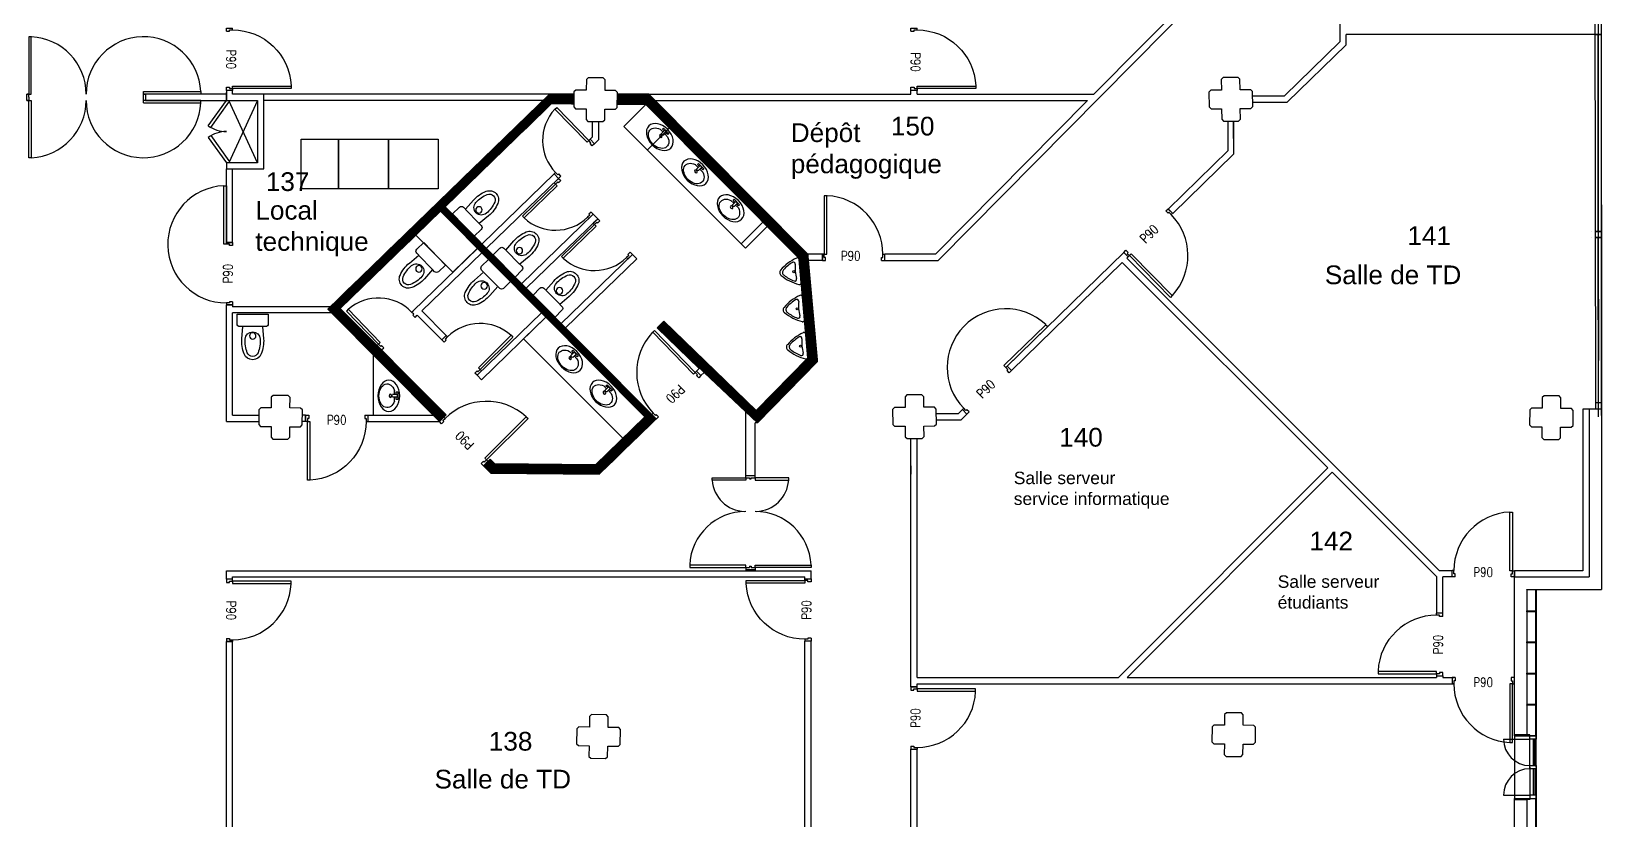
# Model space of a CAD drawing. Header units: centimetres. Extents: x -1707 to 3112, y 43 to 5669.
# Drawn here: x 136.64 to 161.83, y 66.52 to 79.16 of the extents above; entities that cross this region are included whole.
import ezdxf
from ezdxf.enums import TextEntityAlignment as Align

# ---------------------------------------------------------------- set-up
doc = ezdxf.new("R2010")
doc.units = ezdxf.units.CM
doc.header["$LTSCALE"] = 100
doc.header["$MEASUREMENT"] = 0
for name, color, linetype in [('0_Désignation', 7, 'Continuous'), ('0_Numéro de salle', 250, 'Continuous'), ('1-cloison', 9, 'Continuous'), ('1-menuiserie', 250, 'Continuous'), ('1-porte', 250, 'Continuous'), ('1-vu', 134, 'Continuous')]:
    doc.layers.add(name, color=color, linetype=linetype)
doc.styles.add('ATT', font='ROMANS', dxfattribs={"width": 0.8, "height": 0.15})
doc.styles.get("Standard").update_dxf_attribs({"font": 'arial.ttf', "height": 0.2})

# ---------------------------------------------------------------- blocks, each defined once
blk = doc.blocks.new('P90c10g')
for p, q in [((3, 103.9), (3, 10)), ((7, 103.9), (3, 103.9)), ((7, 10), (7, 103.9)), ((0, 10), (0, 0)), ((3, 10), (0, 10)), ((0, 0), (5, 0)), ((3, 10), (7, 10)), ((3, 5), (3, 10)), ((5, 5), (3, 5)), ((5, 0), (5, 5)), ((95, 0), (95, 5)), ((95, 5), (97, 5)), ((95, 0), (100, 0)), ((97, 10), (100, 10)), ((97, 5), (97, 10)), ((100, 0), (100, 10))]:
    blk.add_line(p, q)
blk.add_arc((3, 10), 94, 0, 87.2706)
at = {"style": 'ATT', "width": 0.8, "flags": 8}
blk.add_attdef('REF1', text='', height=15, dxfattribs=at).set_placement((50, 0), align=Align.CENTER)
blk = doc.blocks.new('A$C46A8599A')
blk.add_line((19.9, -15.5), (19.9, 15.5))
for points in [[(15.5, 25), (0, 25), (0, -25), (15.5, -25, 0.414305), (19.9, -20.6), (19.9, -16), (39.3, -17.5, 0.112694), (63.7, -13.6, 0.675246), (63.7, 13.6, 0.112694), (39.3, 17.5), (19.9, 16), (19.9, 20.6, 0.414214), (15.5, 25)], [(61.7, 8.6, 0.112694), (39.7, 12.1, 0.936159), (39.7, -12.1, 0.112694), (61.7, -8.6, 0.675246), (61.7, 8.6)]]:
    blk.add_lwpolyline(points, format="xyb")
blk.add_circle((34.8, 0), 5.21)
blk.add_arc((43, 37.8), 50, 266.223, 291.942)
blk = doc.blocks.new('A$C46ED5876')
for p, q in [((-8.1, 0), (-8.1, 2.4)), ((-8.1, 2.4), (4.1, 2.4)), ((-4, 0), (-8.1, 0)), ((-4, 1.8), (-4, -5.8)), ((0, 1.8), (-4, 1.8)), ((0, 1.8), (0, -5.8)), ((4.1, 0), (0, 0)), ((4.1, 2.4), (4.1, 0)), ((-4, -2.6), (-10.5, -2.6)), ((6.5, -2.6), (0, -2.6))]:
    blk.add_line(p, q)
at = {"extrusion": (0, 0, -1)}
for centre, major_axis in [((-2, -11.9), (-25, 0)), ((-2, -9.6), (2.58, 0))]:
    blk.add_ellipse(centre, major_axis=major_axis, ratio=0.7, dxfattribs=at)
for centre, major_axis, start_param, end_param in [((-2, -14.5), (19, 0), 5.174, 10.533963), ((-2, -5), (2.35, 0), 0.552816, 2.588777)]:
    blk.add_ellipse(centre, major_axis=major_axis, ratio=0.7, start_param=start_param, end_param=end_param, dxfattribs=at)
blk = doc.blocks.new('P90c10d')
for p, q in [((-7, 10), (-7, 103.9)), ((-7, 103.9), (-3, 103.9)), ((-3, 103.9), (-3, 10)), ((-100, 0), (-100, 10)), ((-97, 10), (-100, 10)), ((-95, 0), (-100, 0)), ((-97, 5), (-97, 10)), ((-95, 5), (-97, 5)), ((-95, 0), (-95, 5)), ((-3, 10), (-7, 10)), ((-5, 0), (-5, 5)), ((-5, 5), (-3, 5)), ((0, 0), (-5, 0)), ((-3, 10), (0, 10)), ((-3, 5), (-3, 10)), ((0, 10), (0, 0))]:
    blk.add_line(p, q)
blk.add_arc((-3, 10), 94, 92.7294, 180)
at = {"style": 'ATT', "width": 0.8, "flags": 8}
blk.add_attdef('REF1', text='', height=15, dxfattribs=at).set_placement((-50, 0), align=Align.CENTER)
blk = doc.blocks.new('A$C582C38D5')
for p, q in [((143, 89.9), (147, 89.9)), ((143, 0), (143, 89.9)), ((147, 89.9), (147, 0)), ((7, 53.9), (3, 53.9)), ((3, 53.9), (3, 0)), ((7, 0), (7, 53.9)), ((0, 0), (0, -15)), ((3, 0), (0, 0)), ((3, 0), (7, 0)), ((3, -6), (3, 0)), ((147, 0), (143, 0)), ((147, 0), (150, 0)), ((147, -6), (147, 0)), ((150, -15), (150, 0)), ((3, -15), (0, -15)), ((5, -6), (3, -6)), ((3, -15), (3, -9)), ((3, -9), (5, -9)), ((3, -68.9), (3, -15)), ((3, -15), (7, -15)), ((5, -9), (5, -6)), ((7, -15), (7, -68.9)), ((143, -15), (143, -104.9)), ((147, -15), (143, -15)), ((145, -6), (147, -6)), ((145, -9), (145, -6)), ((145, -9), (147, -9)), ((147, -15), (147, -9)), ((147, -15), (150, -15)), ((147, -104.9), (147, -15)), ((7, -68.9), (3, -68.9)), ((143, -104.9), (147, -104.9))]:
    blk.add_line(p, q)
for centre, radius, start, end in [((147, 0), 90, 92.7294, 180), ((3, 0), 54.1, 2.0041, 85.7561), ((3, -15), 54.1, 274.2439, 357.9959), ((147, -15), 90, 180, 267.2706)]:
    blk.add_arc(centre, radius, start, end)
blk = doc.blocks.new('A$C375F6B25')
at = {"layer": '1-porte'}
for p, q in [((13, 101.9), (13, 10)), ((17, 101.9), (13, 101.9)), ((17, 10), (17, 101.9)), ((13, 10), (10, 10)), ((10, 10), (15, 10)), ((10, 0), (10, 10)), ((10, 0), (15, 0)), ((13, 0), (10, 0)), ((13, 10), (17, 10)), ((13, 5), (13, 10)), ((13, 5), (13, 0)), ((13, 0), (17, 0)), ((13, -91.9), (13, 0)), ((17, 0), (17, -91.9)), ((197, 14), (288.9, 14)), ((197, 10), (197, 14)), ((197, 10), (200, 10)), ((197, 5), (197, 10)), ((288.9, 10), (197, 10)), ((197, 0), (197, 5)), ((197, 5), (197, 5)), ((200, 0), (197, 0)), ((288.9, 0), (197, 0)), ((197, -4), (197, 0)), ((288.9, 14), (288.9, 10)), ((288.9, -4), (288.9, 0)), ((197, -4), (288.9, -4)), ((17, -91.9), (13, -91.9))]:
    blk.add_line(p, q, dxfattribs=at)
for centre, start, end in [((13, 10), 0, 87.2706), ((197, 10), 2.608, 180), ((13, 0), 272.7294, 0), ((197, 0), 180, 357.392)]:
    blk.add_arc(centre, 92, start, end, dxfattribs=at)
blk = doc.blocks.new('A$C54E51998')
at = {"layer": '1-porte'}
for p, q in [((-29.1, -40.7), (0, 0)), ((-25.1, -43.7), (4, -3.1)), ((-29.1, -59.3), (0, -100)), ((-25.1, -56.3), (4, -96.9))]:
    blk.add_line(p, q, dxfattribs=at)
for centre, start, end in [((0, 0), 234.4236, 270.0146), ((0, -100), 89.9854, 125.5764)]:
    blk.add_arc(centre, 50, start, end, dxfattribs=at)
blk = doc.blocks.new('A$C52A60AC6')
at = {"layer": '1-porte'}
for p, q in [((0, 0), (0, 10)), ((3, 10), (0, 10)), ((5, 0), (0, 0)), ((3, 5), (3, 10)), ((5, 5), (3, 5)), ((5, 0), (5, 5)), ((95, 0), (95, 5)), ((95, 5), (97, 5)), ((100, 0), (95, 0)), ((97, 14), (190.9, 14.1)), ((97, 10), (97, 14)), ((190.9, 10.1), (97, 10)), ((97, 10), (100, 10)), ((97, 5), (97, 10)), ((100, 10), (100, 0)), ((190.9, 14.1), (190.9, 10.1))]:
    blk.add_line(p, q, dxfattribs=at)
blk.add_arc((97, 10), 94, 2.6025, 180.0223, dxfattribs=at)
at = {"layer": '1-porte', "style": 'ATT', "width": 0.8, "flags": 8}
blk.add_attdef('P90', text='', height=15, rotation=0.0223, dxfattribs=at).set_placement((50, 0), align=Align.CENTER)

msp = doc.modelspace()

# ---------------------------------------------------------------- hatches: boundary and pattern name
at = {"layer": '1-cloison', "ltscale": 2}
h = msp.add_hatch(dxfattribs=at)
h.set_pattern_fill('ANSI31', scale=0.01, style=0)
h.set_pattern_definition([(45, (0, 0), (-0.0008838834765, 0.0008838834765), [])])
h.paths.add_polyline_path([(149.253, 73.866), (149.098, 75.583), (146.547, 78.148), (146.041, 78.148), (146.04, 77.988), (146.499, 77.983), (148.954, 75.516), (149.097, 73.921), (148.266, 73.076), (146.784, 74.51), (146.679, 74.404), (148.286, 72.882)])
h.paths.add_polyline_path([(146.663, 72.942), (143.277, 76.345), (144.985, 77.998), (145.34, 77.995), (145.34, 78.148), (144.953, 78.148), (141.394, 74.702), (143.185, 72.902), (143.292, 73.007), (141.593, 74.715), (143.203, 76.273), (146.483, 72.976), (145.688, 72.206), (144.073, 72.222), (143.997, 72.299), (143.891, 72.193), (144.01, 72.074), (145.748, 72.056)])

# ---------------------------------------------------------------- linework, layer by layer
at = {"layer": '1-cloison', "color": 7, "extrusion": (-1, -0.000964568, 0)}
msp.add_line((161.709, 93.328), (161.729, 73.099), dxfattribs=at)
at = {"layer": '1-cloison', "color": 7}
for p, q in [((161.779, 72.975), (161.779, 93.21)), ((161.829, 72.996), (161.829, 93.23)), ((151.186, 75.483), (155.931, 80.276)), ((153.685, 78.148), (155.831, 80.317)), ((157.631, 79.579), (157.631, 78.99)), ((157.731, 78.943), (157.731, 79.108)), ((161.723, 79.108), (157.731, 79.108)), ((156.74, 78.122), (157.631, 78.99)), ((156.783, 78.022), (157.731, 78.943)), ((139.768, 78.148), (139.768, 78.178)), ((141.394, 74.702), (144.953, 78.148)), ((144.953, 78.148), (145.341, 78.145)), ((146.041, 78.138), (146.562, 78.133)), ((146.562, 78.133), (149.098, 75.583)), ((140.267, 78.05), (139.808, 77.05)), ((140.267, 77.05), (139.808, 78.05)), ((143.277, 76.345), (144.985, 77.998)), ((144.985, 77.998), (145.34, 77.995)), ((145.038, 77.91), (145.067, 77.937)), ((145.553, 77.379), (145.038, 77.91)), ((145.067, 77.937), (145.581, 77.406)), ((146.04, 77.988), (146.499, 77.983)), ((146.499, 77.983), (148.954, 75.516)), ((151.145, 75.583), (153.58, 78.048)), ((145.637, 77.711), (145.637, 77.46)), ((145.737, 77.711), (145.737, 77.418)), ((155.84, 77.245), (155.84, 77.717)), ((145.581, 77.406), (145.553, 77.379)), ((145.581, 77.406), (145.603, 77.427)), ((145.616, 77.37), (145.581, 77.406)), ((145.602, 77.357), (145.616, 77.37)), ((145.636, 77.321), (145.602, 77.357)), ((145.603, 77.427), (145.637, 77.46)), ((145.603, 77.427), (145.672, 77.355)), ((145.672, 77.355), (145.636, 77.321)), ((145.672, 77.355), (145.737, 77.418)), ((154.878, 76.308), (155.84, 77.245)), ((154.948, 76.237), (155.924, 77.188)), ((139.768, 75.772), (139.768, 76.95)), ((139.868, 75.772), (139.868, 76.95)), ((143.87, 75.749), (145.028, 76.871)), ((145.05, 76.892), (145.028, 76.871)), ((145.098, 76.799), (145.028, 76.871)), ((145.084, 76.856), (145.05, 76.892)), ((145.099, 76.87), (145.084, 76.856)), ((145.134, 76.834), (145.098, 76.799)), ((145.134, 76.834), (145.099, 76.87)), ((143.94, 75.678), (145.098, 76.799)), ((144.516, 76.194), (145.047, 76.708)), ((145.074, 76.679), (144.543, 76.165)), ((145.026, 76.729), (145.098, 76.799)), ((145.047, 76.708), (145.026, 76.729)), ((145.083, 76.743), (145.047, 76.708)), ((145.047, 76.708), (145.074, 76.679)), ((145.096, 76.728), (145.083, 76.743)), ((145.125, 76.825), (145.089, 76.79)), ((145.132, 76.763), (145.096, 76.728)), ((145.098, 76.799), (145.132, 76.763)), ((143.277, 76.345), (146.663, 72.942)), ((141.593, 74.715), (143.203, 76.273)), ((143.203, 76.273), (146.483, 72.976)), ((144.504, 75.111), (145.654, 76.224)), ((144.543, 76.165), (144.516, 76.194)), ((144.575, 75.04), (145.725, 76.153)), ((145.597, 76.211), (145.561, 76.176)), ((145.561, 76.176), (145.582, 76.155)), ((145.654, 76.224), (145.582, 76.155)), ((145.619, 76.26), (145.583, 76.225)), ((145.583, 76.225), (145.597, 76.211)), ((145.619, 76.26), (145.654, 76.224)), ((145.619, 76.26), (145.654, 76.224)), ((145.653, 76.084), (145.725, 76.153)), ((145.674, 76.062), (145.653, 76.084)), ((145.654, 76.224), (145.725, 76.153)), ((145.71, 76.097), (145.674, 76.062)), ((145.723, 76.083), (145.71, 76.097)), ((145.759, 76.117), (145.723, 76.083)), ((145.725, 76.153), (145.759, 76.117)), ((148.375, 76.098), (148.026, 75.75)), ((142.808, 75.89), (143.4, 75.295)), ((145.143, 75.548), (145.674, 76.062)), ((145.701, 76.033), (145.17, 75.519)), ((145.674, 76.062), (145.701, 76.033)), ((148.445, 76.027), (148.097, 75.679)), ((142.762, 74.677), (143.795, 75.677)), ((142.903, 74.674), (143.866, 75.606)), ((143.4, 75.295), (143.787, 75.669)), ((145.139, 74.473), (146.281, 75.578)), ((146.281, 75.578), (146.209, 75.509)), ((146.246, 75.614), (146.21, 75.58)), ((146.21, 75.58), (146.224, 75.565)), ((146.246, 75.614), (146.281, 75.578)), ((146.246, 75.614), (146.281, 75.578)), ((146.281, 75.578), (146.352, 75.508)), ((148.026, 75.75), (148.097, 75.679)), ((149.253, 73.866), (149.098, 75.583)), ((149.329, 75.483), (149.329, 75.583)), ((152.292, 73.79), (154.162, 75.611)), ((145.17, 75.519), (145.143, 75.548)), ((145.21, 74.402), (146.352, 75.508)), ((146.224, 75.565), (146.188, 75.53)), ((146.188, 75.53), (146.209, 75.509)), ((149.097, 73.921), (148.954, 75.516)), ((148.988, 75.131), (148.956, 75.497)), ((152.362, 73.718), (154.139, 75.449)), ((154.211, 75.519), (154.232, 75.539)), ((149.042, 74.533), (149.009, 74.899)), ((139.768, 72.902), (139.768, 74.772)), ((139.867, 74.742), (139.867, 74.742)), ((141.435, 74.742), (139.867, 74.742)), ((141.454, 74.642), (139.867, 74.642)), ((139.868, 73.002), (139.868, 74.642)), ((141.394, 74.702), (143.185, 72.902)), ((141.593, 74.715), (143.292, 73.007)), ((141.723, 74.7), (141.694, 74.672)), ((141.694, 74.672), (142.208, 74.141)), ((142.237, 74.169), (141.723, 74.7)), ((142.74, 74.656), (142.762, 74.677)), ((142.775, 74.62), (142.74, 74.656)), ((142.76, 74.606), (142.775, 74.62)), ((142.795, 74.57), (142.76, 74.606)), ((142.795, 74.57), (142.831, 74.605)), ((142.831, 74.605), (143.225, 74.209)), ((142.902, 74.675), (143.296, 74.279)), ((143.789, 73.642), (144.823, 74.644)), ((143.859, 73.572), (144.894, 74.573)), ((146.679, 74.404), (147.354, 73.75)), ((146.784, 74.51), (148.266, 73.076)), ((142.208, 74.141), (142.187, 74.12)), ((142.187, 74.12), (142.256, 74.048)), ((142.208, 74.141), (142.237, 74.169)), ((142.243, 74.105), (142.208, 74.141)), ((142.257, 74.119), (142.243, 74.105)), ((142.256, 74.048), (142.292, 74.083)), ((142.292, 74.083), (142.257, 74.119)), ((143.225, 74.209), (143.296, 74.279)), ((143.225, 74.209), (143.296, 74.279)), ((143.26, 74.173), (143.225, 74.209)), ((143.26, 74.173), (143.225, 74.209)), ((143.26, 74.173), (143.296, 74.208)), ((143.282, 74.223), (143.317, 74.258)), ((143.296, 74.208), (143.282, 74.223)), ((143.317, 74.258), (143.296, 74.279)), ((143.811, 73.762), (144.335, 74.283)), ((144.363, 74.255), (143.839, 73.733)), ((144.335, 74.283), (144.363, 74.255)), ((149.096, 73.936), (149.063, 74.302)), ((142.13, 73.002), (142.13, 73.962)), ((148.266, 73.076), (149.097, 73.921)), ((148.286, 72.882), (149.253, 73.866)), ((143.754, 73.677), (143.789, 73.712)), ((143.789, 73.642), (143.754, 73.677)), ((143.789, 73.642), (143.754, 73.677)), ((143.789, 73.712), (143.804, 73.698)), ((143.86, 73.712), (143.789, 73.642)), ((143.789, 73.642), (143.859, 73.572)), ((143.804, 73.698), (143.839, 73.733)), ((143.839, 73.733), (143.811, 73.762)), ((143.839, 73.733), (143.86, 73.712)), ((143.86, 73.712), (143.86, 73.712)), ((147.312, 73.709), (147.354, 73.75)), ((147.381, 73.637), (147.332, 73.687)), ((147.381, 73.637), (147.431, 73.686)), ((147.431, 73.686), (148.286, 72.882)), ((148.099, 72.031), (148.099, 73.058)), ((151.512, 73.03), (151.576, 73.092)), ((161.528, 73.099), (161.528, 70.51)), ((161.629, 73.099), (161.629, 70.41)), ((161.829, 73.099), (161.63, 73.099)), ((161.829, 73.099), (161.829, 70.21)), ((139.768, 72.902), (140.286, 72.902)), ((139.868, 73.002), (140.287, 73.002)), ((141.038, 72.902), (140.986, 72.902)), ((141.038, 73.002), (140.987, 73.002)), ((141.038, 73.002), (141.038, 72.902)), ((142.038, 73.002), (143.086, 73.002)), ((142.038, 72.902), (143.185, 72.902)), ((143.185, 72.902), (143.292, 73.007)), ((145.688, 72.206), (146.483, 72.976)), ((145.748, 72.056), (146.663, 72.942)), ((148.249, 72.03), (148.249, 72.882)), ((148.286, 72.882), (148.249, 72.882)), ((151.553, 72.93), (151.645, 73.021)), ((161.829, 73.032), (161.829, 70.21)), ((150.748, 68.646), (150.748, 72.628)), ((150.848, 68.796), (150.848, 72.628)), ((143.891, 72.193), (143.997, 72.299)), ((143.997, 72.299), (144.073, 72.222)), ((143.891, 72.193), (144.011, 72.072)), ((144.011, 72.072), (145.748, 72.056)), ((144.073, 72.222), (145.688, 72.206)), ((148.099, 70.53), (148.099, 70.51)), ((148.249, 70.53), (148.249, 70.51)), ((139.768, 70.373), (139.768, 70.503)), ((139.868, 70.373), (139.868, 70.41)), ((149.148, 70.38), (149.148, 70.51)), ((159.181, 70.417), (159.181, 69.826)), ((159.281, 69.826), (159.281, 70.41)), ((161.528, 70.51), (160.429, 70.51)), ((161.479, 70.51), (160.429, 70.51)), ((160.429, 67.86), (160.429, 70.51)), ((160.429, 70.41), (161.629, 70.41)), ((160.629, 70.21), (161.829, 70.21)), ((160.629, 70.202), (160.629, 70.207)), ((160.629, 70.207), (160.779, 70.207)), ((160.774, 70.202), (160.629, 70.202)), ((160.774, 69.867), (160.774, 70.202)), ((160.779, 70.207), (160.779, 69.862)), ((160.629, 69.862), (160.629, 69.867)), ((160.629, 69.867), (160.774, 69.867)), ((160.779, 69.862), (160.629, 69.862)), ((160.629, 69.852), (160.629, 69.857)), ((160.629, 69.857), (160.779, 69.857)), ((160.774, 69.852), (160.629, 69.852)), ((160.774, 69.367), (160.774, 69.852)), ((160.779, 69.857), (160.779, 69.362)), ((139.768, 64.656), (139.768, 69.373)), ((139.868, 69.373), (139.768, 69.373)), ((139.868, 64.656), (139.868, 69.373)), ((149.048, 64.656), (149.048, 69.38)), ((149.147, 69.38), (149.048, 69.38)), ((149.148, 69.273), (149.147, 69.38)), ((149.148, 64.705), (149.148, 69.273)), ((160.629, 69.362), (160.629, 69.367)), ((160.629, 69.367), (160.774, 69.367)), ((160.779, 69.362), (160.629, 69.362)), ((160.629, 69.352), (160.629, 69.357)), ((160.629, 69.357), (160.779, 69.357)), ((160.774, 69.352), (160.629, 69.352)), ((160.774, 68.867), (160.774, 69.352)), ((160.779, 69.357), (160.779, 68.862)), ((150.848, 68.796), (154.077, 68.796)), ((154.218, 68.796), (159.181, 68.796)), ((159.181, 68.826), (159.281, 68.826)), ((159.181, 68.826), (159.181, 68.796)), ((159.281, 68.826), (159.281, 68.796)), ((159.281, 68.796), (159.459, 68.796)), ((160.629, 68.862), (160.629, 68.867)), ((160.629, 68.867), (160.774, 68.867)), ((160.779, 68.862), (160.629, 68.862)), ((160.629, 68.852), (160.629, 68.857)), ((160.629, 68.857), (160.779, 68.857)), ((160.774, 68.852), (160.629, 68.852)), ((160.774, 68.367), (160.774, 68.852)), ((160.779, 68.857), (160.779, 68.362)), ((150.748, 68.646), (150.848, 68.646)), ((150.848, 68.696), (159.459, 68.696)), ((150.848, 68.646), (150.848, 68.696)), ((160.629, 68.362), (160.629, 68.367)), ((160.629, 68.367), (160.774, 68.367)), ((160.779, 68.362), (160.629, 68.362)), ((160.629, 68.352), (160.629, 68.357)), ((160.629, 68.357), (160.779, 68.357)), ((160.774, 68.352), (160.629, 68.352)), ((160.774, 67.867), (160.774, 68.352)), ((160.779, 68.357), (160.779, 67.862)), ((160.429, 67.88), (160.629, 67.88)), ((160.429, 67.86), (160.629, 67.86)), ((160.679, 67.862), (160.679, 67.867)), ((160.679, 67.867), (160.774, 67.867)), ((160.779, 67.862), (160.679, 67.862)), ((150.748, 63.131), (150.748, 67.646)), ((150.848, 63.134), (150.848, 67.646)), ((160.429, 66.36), (160.429, 66.86)), ((160.429, 66.86), (160.629, 66.86))]:
    msp.add_line(p, q, dxfattribs=at)
at = {"layer": '1-cloison', "color": 7, "extrusion": (-1, -0.000961295, 0)}
msp.add_line((161.809, 93.428), (161.829, 73.063), dxfattribs=at)
at = {"layer": '1-cloison', "color": 7, "extrusion": (0.000531851, -1, 0)}
for p, q in [((161.664, 79.108), (161.664, 79.108)), ((161.723, 79.108), (161.823, 79.108)), ((161.823, 79.108), (161.723, 79.108)), ((161.764, 79.108), (161.764, 79.108)), ((161.667, 75.949), (161.667, 75.949)), ((161.667, 75.849), (161.667, 75.849)), ((161.726, 75.949), (161.826, 75.949)), ((161.826, 75.949), (161.726, 75.949)), ((161.726, 75.849), (161.826, 75.849)), ((161.826, 75.849), (161.726, 75.849)), ((161.767, 75.949), (161.767, 75.949)), ((161.767, 75.849), (161.767, 75.849)), ((161.829, 73.199), (161.729, 73.199)), ((161.829, 73.199), (161.729, 73.199)), ((161.829, 73.099), (161.729, 73.099)), ((145.801, 68.206), (145.801, 68.206)), ((145.601, 68.006), (145.601, 68.006))]:
    msp.add_line(p, q, dxfattribs=at)
at = {"layer": '1-cloison', "color": 7, "extrusion": (-1, -0.000944568, 0)}
for p, q in [((161.773, 79.108), (161.776, 75.949)), ((161.776, 75.949), (161.773, 79.108)), ((161.773, 79.108), (161.773, 79.108)), ((161.776, 75.949), (161.776, 75.949))]:
    msp.add_line(p, q, dxfattribs=at)
at = {"layer": '1-cloison', "color": 7, "ltscale": 2}
for p, q in [((145.341, 78.148), (140.367, 78.148)), ((144.953, 78.148), (145.341, 78.148)), ((146.041, 78.148), (146.547, 78.148)), ((146.547, 78.148), (150.749, 78.148)), ((146.562, 78.133), (146.547, 78.148)), ((150.849, 78.148), (153.685, 78.148)), ((156.231, 78.122), (156.74, 78.122)), ((144.85, 78.048), (140.367, 78.048)), ((146.499, 77.983), (146.146, 77.63)), ((146.646, 78.048), (153.58, 78.048)), ((156.232, 78.022), (156.783, 78.022)), ((146.146, 77.63), (148.026, 75.75)), ((146.874, 77.608), (146.521, 77.255)), ((154.948, 76.237), (154.878, 76.308)), ((139.868, 75.772), (139.768, 75.772)), ((149.329, 75.583), (149.098, 75.583)), ((154.232, 75.539), (154.162, 75.611)), ((149.329, 75.483), (149.107, 75.483)), ((144.894, 74.573), (144.534, 74.226)), ((146.679, 74.404), (146.784, 74.51)), ((144.534, 74.226), (146.128, 72.632)), ((152.292, 73.79), (152.362, 73.718)), ((151.576, 73.092), (151.645, 73.021)), ((161.63, 73.099), (161.528, 73.099)), ((161.829, 73.099), (161.629, 73.099)), ((151.157, 73.03), (151.512, 73.03)), ((151.157, 72.93), (151.553, 72.93)), ((139.768, 70.51), (144.798, 70.507)), ((139.868, 70.41), (149.048, 70.41)), ((144.798, 70.507), (149.148, 70.51)), ((149.018, 70.51), (149.148, 70.51)), ((149.048, 70.38), (149.048, 70.41)), ((159.429, 70.51), (159.23, 70.51)), ((159.429, 70.41), (159.281, 70.41)), ((160.429, 70.41), (160.429, 70.51)), ((160.429, 67.86), (160.429, 66.86))]:
    msp.add_line(p, q, dxfattribs=at)
at = {"layer": '1-cloison', "color": 7, "extrusion": (-1, -0.000960511, 0)}
msp.add_line((150.749, 78.148), (150.749, 78.21), dxfattribs=at)
at = {"layer": '1-cloison', "color": 7, "extrusion": (-1, -0.000999406, 0)}
msp.add_line((150.849, 78.148), (150.849, 78.21), dxfattribs=at)
at = {"layer": '1-cloison', "color": 7, "extrusion": (-1, -0.000935453, 0)}
for p, q in [((155.924, 77.718), (155.924, 77.188)), ((155.924, 77.439), (155.924, 77.718))]:
    msp.add_line(p, q, dxfattribs=at)
at = {"layer": '1-cloison', "color": 7, "extrusion": (-1, -0.000965637, 0)}
for p, q in [((161.776, 75.849), (161.778, 73.878)), ((161.779, 73.199), (161.776, 75.849)), ((161.776, 75.849), (161.776, 75.849))]:
    msp.add_line(p, q, dxfattribs=at)
at = {"layer": '1-cloison', "color": 7, "extrusion": (-0.001071, 0.999999, 0)}
msp.add_line((151.145, 75.583), (150.329, 75.583), dxfattribs=at)
at = {"layer": '1-cloison', "color": 7, "extrusion": (-0.000809104, 1, 0)}
msp.add_line((150.329, 75.482), (151.186, 75.483), dxfattribs=at)
at = {"layer": '1-cloison', "color": 7, "extrusion": (-0.706431, -0.707782, 0)}
for p, q in [((157.435, 72.16), (154.139, 75.449)), ((156.798, 72.796), (156.798, 72.796)), ((159.181, 70.417), (157.506, 72.089))]:
    msp.add_line(p, q, dxfattribs=at)
at = {"layer": '1-cloison', "color": 7, "extrusion": (-0.706424, -0.707789, 0)}
for p, q in [((159.23, 70.51), (154.211, 75.519)), ((156.868, 72.867), (156.868, 72.867, 8.627))]:
    msp.add_line(p, q, dxfattribs=at)
at = {"layer": '1-cloison', "color": 7, "extrusion": (-0.707787, 0.706426, 0)}
for p, q in [((157.435, 72.16), (154.077, 68.796)), ((154.135, 68.854), (154.135, 68.854, 8.627))]:
    msp.add_line(p, q, dxfattribs=at)
at = {"layer": '1-cloison', "color": 7, "extrusion": (-0.707783, 0.70643, 0)}
msp.add_line((154.218, 68.796), (157.506, 72.089), dxfattribs=at)
at = {"layer": '1-cloison', "color": 7, "extrusion": (-0.999999, -0.001249, 0)}
msp.add_line((145.801, 68.206), (145.801, 68.206), dxfattribs=at)
at = {"layer": '1-cloison', "color": 7, "extrusion": (0.999999, 0.001249, 0)}
msp.add_line((145.601, 68.006), (145.601, 68.006), dxfattribs=at)
at = {"layer": '1-cloison', "color": 7, "flags": 128}
for points in [[(145.339, 77.945), (145.369, 77.914), (145.539, 77.913), (145.537, 77.743), (145.567, 77.712), (145.807, 77.71), (145.837, 77.74), (145.839, 77.91), (146.009, 77.908), (146.039, 77.938), (146.042, 78.178), (146.012, 78.208), (145.842, 78.21), (145.844, 78.38), (145.814, 78.41), (145.574, 78.412), (145.544, 78.383), (145.542, 78.213), (145.372, 78.214), (145.342, 78.185)], [(155.757, 78.416), (155.728, 78.386), (155.73, 78.216), (155.56, 78.214), (155.53, 78.184), (155.533, 77.944), (155.563, 77.914), (155.733, 77.916), (155.735, 77.746), (155.765, 77.716), (156.005, 77.719), (156.035, 77.749), (156.033, 77.919), (156.203, 77.921), (156.233, 77.952), (156.23, 78.192), (156.2, 78.221), (156.03, 78.219), (156.028, 78.389), (155.997, 78.419)], [(140.519, 73.32), (140.489, 73.29), (140.488, 73.12), (140.318, 73.121), (140.288, 73.091), (140.286, 72.851), (140.316, 72.821), (140.486, 72.82), (140.484, 72.65), (140.514, 72.62), (140.754, 72.618), (140.784, 72.648), (140.786, 72.818), (140.956, 72.817), (140.986, 72.846), (140.988, 73.086), (140.958, 73.117), (140.788, 73.118), (140.789, 73.288), (140.759, 73.318)], [(150.685, 73.328), (150.655, 73.297), (150.656, 73.127), (150.486, 73.126), (150.456, 73.096), (150.458, 72.856), (150.488, 72.826), (150.658, 72.827), (150.659, 72.657), (150.689, 72.628), (150.929, 72.629), (150.959, 72.659), (150.958, 72.829), (151.128, 72.83), (151.158, 72.86), (151.156, 73.1), (151.126, 73.13), (150.956, 73.129), (150.955, 73.299), (150.925, 73.329)], [(160.906, 73.314), (160.876, 73.284), (160.875, 73.114), (160.705, 73.116), (160.675, 73.086), (160.673, 72.846), (160.702, 72.816), (160.872, 72.814), (160.871, 72.644), (160.901, 72.614), (161.141, 72.612), (161.171, 72.642), (161.172, 72.812), (161.342, 72.81), (161.373, 72.84), (161.375, 73.08), (161.345, 73.11), (161.175, 73.112), (161.176, 73.282), (161.146, 73.312)], [(145.625, 68.202), (145.594, 68.173), (145.591, 68.003), (145.421, 68.006), (145.391, 67.976), (145.386, 67.736), (145.416, 67.706), (145.586, 67.703), (145.583, 67.533), (145.612, 67.502), (145.852, 67.498), (145.883, 67.528), (145.886, 67.698), (146.056, 67.695), (146.086, 67.724), (146.09, 67.964), (146.061, 67.995), (145.891, 67.998), (145.894, 68.168), (145.865, 68.198)], [(155.81, 68.233), (155.78, 68.203), (155.779, 68.033), (155.609, 68.034), (155.579, 68.004), (155.577, 67.764), (155.607, 67.734), (155.777, 67.733), (155.776, 67.563), (155.806, 67.533), (156.046, 67.531), (156.076, 67.561), (156.077, 67.731), (156.247, 67.73), (156.277, 67.76), (156.279, 68), (156.249, 68.03), (156.079, 68.031), (156.08, 68.201), (156.05, 68.231)]]:
    msp.add_lwpolyline(points, close=True, dxfattribs=at)
at = {"layer": '1-cloison', "color": 7}
for points in [[(139.768, 78.15), (138.468, 78.15), (138.468, 78.05), (139.768, 78.05)], [(141.567, 76.63), (140.967, 76.63), (140.967, 77.43), (141.567, 77.43)], [(142.367, 76.63), (141.567, 76.63), (141.567, 77.43), (142.367, 77.43)], [(143.166, 76.63), (142.367, 76.63), (142.367, 77.43), (143.166, 77.43)]]:
    msp.add_lwpolyline(points, close=True, dxfattribs=at)
for points in [[(139.768, 78.05), (140.267, 78.05), (140.267, 77.05), (139.768, 77.05), (139.768, 76.95), (140.367, 76.95), (140.367, 78.15), (139.868, 78.15), (139.868, 78.21), (139.768, 78.21), (139.768, 78.05)], [(150.747, 72.19), (150.747, 72.058)], [(139.768, 70.373), (139.768, 70.51)], [(160.679, 66.852), (160.679, 66.857), (160.779, 66.857), (160.779, 66.362), (160.679, 66.362), (160.679, 66.367), (160.774, 66.367), (160.774, 66.852), (160.679, 66.852)]]:
    msp.add_lwpolyline(points, dxfattribs=at)
at = {"layer": '1-cloison', "color": 7, "ltscale": 2}
for points in [[(146.663, 72.942), (143.277, 76.345), (144.985, 77.998), (145.34, 77.995), (145.34, 78.148), (144.953, 78.148), (141.394, 74.702), (143.185, 72.902), (143.292, 73.007), (141.593, 74.715), (143.203, 76.273), (146.483, 72.976), (145.688, 72.206), (144.073, 72.222), (143.997, 72.299), (143.891, 72.193), (144.01, 72.074), (145.748, 72.056), (146.663, 72.942)], [(149.253, 73.866), (149.098, 75.583), (146.547, 78.148), (146.041, 78.148), (146.04, 77.988), (146.499, 77.983), (148.954, 75.516), (149.097, 73.921), (148.266, 73.076), (146.784, 74.51), (146.679, 74.404), (148.286, 72.882), (149.253, 73.866)], [(139.768, 74.772), (139.867, 74.772), (139.867, 74.742)], [(160.429, 67.88), (160.429, 70.41)], [(160.629, 70.21), (160.629, 70.21), (160.629, 67.88), (160.629, 67.88)]]:
    msp.add_lwpolyline(points, dxfattribs=at)
at = {"layer": '1-cloison', "color": 7, "linetype": 'Continuous'}
for points in [[(160.429, 67.86), (160.679, 67.86), (160.679, 67.88), (160.429, 67.88)], [(160.429, 66.86), (160.679, 66.86), (160.679, 66.84), (160.429, 66.84)]]:
    msp.add_lwpolyline(points, close=True, dxfattribs=at)
at = {"layer": '1-cloison', "color": 7, "ltscale": 2}
msp.add_lwpolyline([(160.429, 66.38), (160.429, 66.84), (160.629, 66.84), (160.629, 66.38)], close=True, dxfattribs=at)
at = {"layer": '1-cloison', "color": 7}
for centre in [(148.87, 75.305), (148.924, 74.707), (148.978, 74.11)]:
    msp.add_circle(centre, 0.0177, dxfattribs=at)
for centre, radius, start, end in [((145.581, 77.406), 0.74, 137.1699, 224.0713), ((145.047, 76.708), 0.74, 227.1699, 314.0713), ((145.674, 76.062), 0.74, 227.1699, 314.0713), ((148.705, 75.29), 0.06, 139.7234, 230.5446), ((149.221, 74.853), 0.736, 114.7356, 139.7234), ((148.749, 75.294), 0.06, 136.9568, 233.3112), ((149.221, 74.853), 0.706, 121.7873, 136.9568), ((148.865, 75.428), 0.03, 352.5328, 121.7873), ((149.423, 75.354), 0.533, 172.5328, 197.7352), ((148.926, 75.494), 0.03, 5.134, 114.7356), ((149.135, 75.812), 0.736, 230.5446, 255.5324), ((149.135, 75.812), 0.706, 233.3112, 248.4807), ((148.887, 75.183), 0.03, 248.4807, 17.7352), ((148.959, 75.128), 0.03, 255.5324, 5.134), ((142.208, 74.141), 0.74, 44.0713, 130.9727), ((149.275, 74.255), 0.736, 114.7356, 139.7234), ((149.275, 74.255), 0.706, 121.7873, 136.9568), ((148.919, 74.83), 0.03, 352.5328, 121.7873), ((149.477, 74.757), 0.533, 172.5328, 197.7352), ((148.979, 74.897), 0.03, 5.134, 114.7356), ((148.759, 74.692), 0.06, 139.7234, 230.5446), ((149.189, 75.215), 0.736, 230.5446, 255.5324), ((148.803, 74.696), 0.06, 136.9568, 233.3112), ((149.189, 75.215), 0.706, 233.3112, 248.4807), ((148.941, 74.585), 0.03, 248.4807, 17.7352), ((143.839, 73.733), 0.74, 47.9596, 134.8611), ((149.329, 73.657), 0.736, 114.7356, 139.7234), ((149.012, 74.531), 0.03, 255.5324, 5.134), ((149.033, 74.299), 0.03, 5.134, 114.7356), ((148.813, 74.095), 0.06, 139.7234, 230.5446), ((148.856, 74.099), 0.06, 136.9568, 233.3112), ((149.329, 73.657), 0.706, 121.7873, 136.9568), ((148.972, 74.232), 0.03, 352.5328, 121.7873), ((149.53, 74.159), 0.533, 172.5328, 197.7352), ((149.242, 74.617), 0.736, 230.5446, 255.5324), ((149.242, 74.617), 0.706, 233.3112, 248.4807), ((148.994, 73.988), 0.03, 248.4807, 17.7352), ((149.066, 73.933), 0.03, 255.5324, 5.134)]:
    msp.add_arc(centre, radius, start, end, dxfattribs=at)
at = {"layer": '1-menuiserie', "color": 7}
for p, q in [((160.255, 67.81), (160.68, 67.81)), ((160.68, 67.36), (160.68, 67.86)), ((160.729, 67.81), (160.729, 67.385)), ((160.78, 67.36), (160.78, 67.86)), ((160.68, 67.36), (160.68, 66.86)), ((160.729, 67.335), (160.729, 66.927)), ((160.78, 67.36), (160.78, 66.86)), ((160.255, 66.91), (160.68, 66.91))]:
    msp.add_line(p, q, dxfattribs=at)
for points in [[(160.78, 67.86), (160.78, 67.81), (160.68, 67.81), (160.68, 67.86)], [(160.78, 67.385), (160.78, 67.335), (160.68, 67.335), (160.68, 67.385)], [(160.78, 66.86), (160.78, 66.91), (160.68, 66.91), (160.68, 66.86)]]:
    msp.add_lwpolyline(points, close=True, dxfattribs=at)
for centre, start, end in [((160.683, 67.814), 180.4838, 269.5161), ((160.683, 66.906), 90.4839, 179.5162)]:
    msp.add_arc(centre, 0.429, start, end, dxfattribs=at)
at = {"layer": '1-porte', "color": 7}
for p, q in [((152.242, 73.798), (152.915, 74.453)), ((152.943, 74.425), (152.27, 73.769)), ((152.915, 74.453), (152.943, 74.425)), ((152.27, 73.769), (152.242, 73.798)), ((152.27, 73.769), (152.292, 73.79)), ((152.305, 73.733), (152.27, 73.769)), ((152.291, 73.719), (152.305, 73.733)), ((152.326, 73.684), (152.291, 73.719)), ((152.292, 73.79), (152.362, 73.719)), ((152.362, 73.719), (152.326, 73.684)), ((151.597, 73.113), (151.576, 73.092)), ((151.645, 73.021), (151.576, 73.092)), ((151.632, 73.077), (151.597, 73.113)), ((151.646, 73.091), (151.632, 73.077)), ((151.681, 73.055), (151.645, 73.021)), ((151.681, 73.055), (151.646, 73.091))]:
    msp.add_line(p, q, dxfattribs=at)
msp.add_arc((152.27, 73.769), 0.94, 46.8444, 224.2643, dxfattribs=at)
at = {"layer": '1-vu', "color": 7}
for p, q in [((160.76, 67.385), (160.76, 67.81)), ((160.76, 67.335), (160.76, 66.927))]:
    msp.add_line(p, q, dxfattribs=at)

# ---------------------------------------------------------------- block references
at = {"layer": '1-cloison', "color": 7}
ref = msp.add_blockref('P90c10g', (139.768, 78.21), dxfattribs=dict(at, xscale=-0.01, yscale=0.01, zscale=0.01, rotation=270))
ref.add_attrib('REF1', 'P90', dxfattribs={"layer": '0', "height": 0.15, "rotation": 270, "style": 'ATT', "width": 0.8, "flags": 8}).set_placement((139.768, 78.71), align=Align.CENTER)
ref = msp.add_blockref('P90c10g', (150.749, 78.21), dxfattribs=dict(at, xscale=-0.01, yscale=0.01, zscale=0.01, rotation=269.9277085146674))
ref.add_attrib('REF1', 'P90', dxfattribs={"layer": '0', "height": 0.15, "rotation": 269.9277, "style": 'ATT', "width": 0.8, "flags": 8}).set_placement((150.749, 78.664), align=Align.CENTER)
at = {"layer": '1-cloison', "color": 7, "xscale": 0.01, "yscale": 0.01, "zscale": 0.01}
for name, p in [('A$C375F6B25', (136.468, 78.05)), ('A$C54E51998', (139.768, 78.05))]:
    msp.add_blockref(name, p, dxfattribs=at)
at = {"layer": '1-cloison', "color": 7, "yscale": 0.01, "zscale": 0.01}
for name, p, xscale, rotation in [('A$C46ED5876', (146.819, 77.532), 0.01, 314.8122613146811), ('A$C46ED5876', (147.383, 76.965), 0.01, 314.8122613146811), ('A$C46A8599A', (143.57, 76.051), -0.01, 224.0712773679689), ('A$C46ED5876', (147.955, 76.39), 0.01, 314.8122613146811), ('A$C46A8599A', (144.222, 75.395), -0.01, 224.8504665224759), ('A$C46A8599A', (143.107, 75.59), -0.01, 44.07127736796894), ('A$C46A8599A', (144.149, 75.322), -0.01, 44.77254285117735), ('A$C46A8599A', (144.865, 74.752), -0.01, 224.8504665224759), ('A$C46A8599A', (140.19, 74.621), -0.01, 90), ('A$C46ED5876', (145.365, 73.97), 0.01, 314.8122613146811), ('A$C46ED5876', (142.493, 73.294), 0.01, 269.9617947922044), ('A$C46ED5876', (145.914, 73.417), 0.01, 314.8122613146811), ('A$C582C38D5', (148.249, 72.03), 0.01, 270)]:
    msp.add_blockref(name, p, dxfattribs=dict(at, xscale=xscale, rotation=rotation))
at = {"layer": '1-cloison', "color": 7, "ltscale": 2, "xscale": 0.01, "yscale": 0.01, "zscale": 0.01, "rotation": 89.97765439185763}
msp.add_blockref('A$C52A60AC6', (139.868, 74.772), dxfattribs=at).add_auto_attribs({'P90': 'P90'})
at = {"layer": '1-cloison', "color": 7}
ref = msp.add_blockref('P90c10g', (149.329, 75.483), dxfattribs=dict(at, xscale=0.01, yscale=0.01, zscale=0.01, rotation=2.5145553959e-05))
ref.add_attrib('REF1', 'P90', dxfattribs={"layer": '0', "height": 0.15, "rotation": 0, "style": 'ATT', "width": 0.8, "flags": 8}).set_placement((149.783, 75.483), align=Align.CENTER)
ref = msp.add_blockref('P90c10d', (154.162, 75.611), dxfattribs=dict(at, xscale=0.01, yscale=0.01, zscale=0.01, rotation=224.578166992062))
ref.add_attrib('REF1', 'P90', dxfattribs={"layer": '0', "height": 0.15, "rotation": 44.5782, "style": 'ATT', "width": 0.8, "flags": 8}).set_placement((154.623, 75.855), align=Align.CENTER)
ref = msp.add_blockref('P90c10d', (147.381, 73.637), dxfattribs=dict(at, xscale=0.01, yscale=0.01, zscale=0.01, rotation=44.07127736797369))
ref.add_attrib('REF1', 'P90', dxfattribs={"layer": '0', "height": 0.15, "rotation": 224.0713, "style": 'ATT', "width": 0.8, "flags": 8}).set_placement((146.918, 73.397), align=Align.CENTER)
ref = msp.add_blockref('P90c10d', (143.891, 72.193), dxfattribs=dict(at, xscale=0.01, yscale=0.01, zscale=0.01, rotation=314.8504665216634))
ref.add_attrib('REF1', 'P90', dxfattribs={"layer": '0', "height": 0.15, "rotation": 134.8505, "style": 'ATT', "width": 0.8, "flags": 8}).set_placement((143.644, 72.653), align=Align.CENTER)
ref = msp.add_blockref('P90c10g', (141.038, 73.002), dxfattribs=dict(at, xscale=-0.01, yscale=0.01, zscale=0.01, rotation=180.0023523141538))
ref.add_attrib('REF1', 'P90', dxfattribs={"layer": '0', "height": 0.15, "rotation": 0.0024, "style": 'ATT', "width": 0.8, "flags": 8}).set_placement((141.538, 72.852), align=Align.CENTER)
at = {"layer": '1-cloison', "color": 7, "xscale": 0.01, "yscale": 0.01, "zscale": 0.01}
for name, p, rotation in [('P90c10d', (160.429, 70.41), 359.9890175346721), ('P90c10g', (139.768, 70.373), 270), ('P90c10g', (159.281, 68.826), 89.99764768584645)]:
    msp.add_blockref(name, p, dxfattribs=dict(at, rotation=rotation)).add_auto_attribs({'REF1': 'P90'})
at = {"layer": '1-cloison', "color": 7}
ref = msp.add_blockref('P90c10g', (149.147, 70.38), dxfattribs=dict(at, xscale=-0.01, yscale=0.01, zscale=0.01, rotation=90.00056528203748))
ref.add_attrib('REF1', 'P90', dxfattribs={"layer": '0', "height": 0.15, "rotation": 90.0006, "style": 'ATT', "width": 0.8, "flags": 8}).set_placement((149.147, 69.88), align=Align.CENTER)
ref = msp.add_blockref('P90c10g', (160.429, 68.796), dxfattribs=dict(at, xscale=0.01, yscale=0.01, zscale=0.01, rotation=179.9976476858462))
ref.add_attrib('REF1', 'P90', dxfattribs={"layer": '0', "height": 0.15, "rotation": 359.9976, "style": 'ATT', "width": 0.8, "flags": 8}).set_placement((159.929, 68.646), align=Align.CENTER)
ref = msp.add_blockref('P90c10g', (150.748, 68.646), dxfattribs=dict(at, xscale=0.01, yscale=0.01, zscale=0.01, rotation=269.9976476858462))
ref.add_attrib('REF1', 'P90', dxfattribs={"layer": '0', "height": 0.15, "rotation": 89.9976, "style": 'ATT', "width": 0.8, "flags": 8}).set_placement((150.898, 68.146), align=Align.CENTER)

# ---------------------------------------------------------------- texts
at = {"layer": '0_Désignation', "color": 7, "linetype": 'Continuous', "attachment_point": 1}
for s, width, insert, char_height in [('\\pxt4;{\\C256;Dépôt \\Ppédagogique}', 0.107, (148.822, 77.682), 0.3), ('{\\C256;Local technique}', 0.02054, (140.233, 76.438), 0.3), ('\\pxt4;{\\C256;Salle de TD}', 2.8093, (157.389, 75.403), 0.3), ('\\pxt10;{\\C256;Salle serveur service informatique}', 2.53786, (152.399, 72.097), 0.2), ('{\\C256;Salle serveur étudiants}', 2.67427, (156.633, 70.435), 0.2), ('\\pxt4;{\\C256;Salle de TD}', 3.24313, (143.107, 67.318), 0.3)]:
    msp.add_mtext_dynamic_manual_height_columns(s, width=width, gutter_width=0.01, heights=[0], dxfattribs=dict(at, insert=insert, char_height=char_height))
at = {"layer": '0_Numéro de salle', "color": 7, "linetype": 'Continuous', "char_height": 0.3, "attachment_point": 1}
for s, insert in [('150', (150.428, 77.787)), ('137', (140.401, 76.897)), ('141', (158.713, 76.031)), ('140', (153.128, 72.799)), ('142', (157.142, 71.135)), ('138', (143.978, 67.925))]:
    msp.add_mtext_dynamic_manual_height_columns(s, width=0.02114, gutter_width=0.01, heights=[0], dxfattribs=dict(at, insert=insert))
at = {"layer": '1-porte', "color": 7, "style": 'ATT', "width": 0.8, "flags": 8}
msp.add_attdef('P90', text='P90', height=0.15, rotation=44.2643, dxfattribs=at).set_placement((152.003, 73.37), align=Align.CENTER)

doc.saveas('drawing.dxf')
